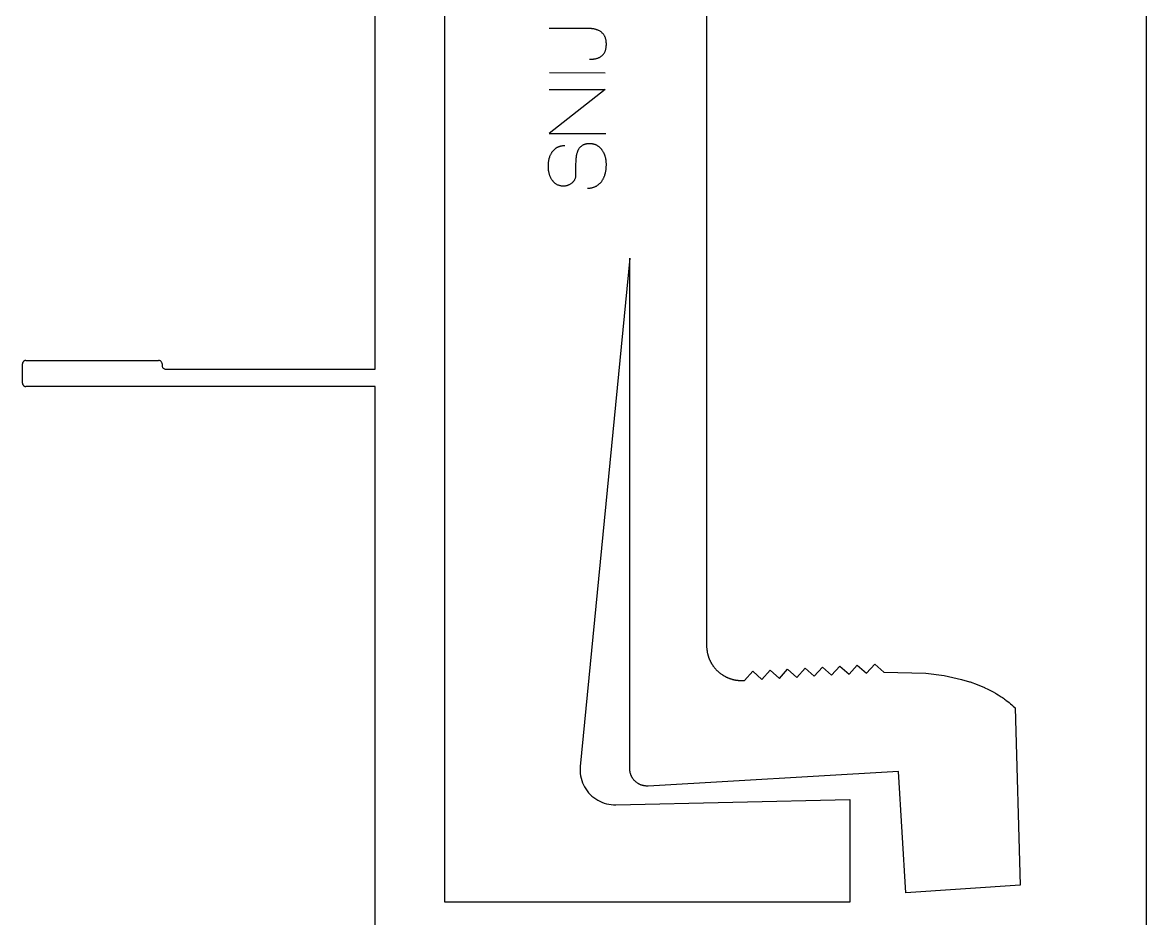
# Model space of a CAD drawing. Extents: x -148 to 148, y -92 to 92.
# Drawn here: x 83.6 to 148, y -50.5 to 0.9 of the extents above; entities that cross this region are included whole.
import ezdxf

# ---------------------------------------------------------------- set-up
doc = ezdxf.new("R2010")
doc.units = 0
doc.header["$MEASUREMENT"] = 0
doc.layers.get('0').update_dxf_attribs({"linetype": 'CONTINUOUS'})

msp = doc.modelspace()

# ---------------------------------------------------------------- linework, layer by layer
for p, q in [((147.999, -92), (147.999, 92)), ((107.793, 0), (107.793, 49.54)), ((103.793, -19), (103.793, 19)), ((122.793, 12.653), (122.793, 0)), ((115.998, 0.516), (113.763, 0.516)), ((116.031, 0.515), (115.998, 0.516)), ((116.064, 0.514), (116.031, 0.515)), ((116.096, 0.512), (116.064, 0.514)), ((116.127, 0.51), (116.096, 0.512)), ((116.158, 0.508), (116.127, 0.51)), ((116.189, 0.505), (116.158, 0.508)), ((116.219, 0.502), (116.189, 0.505)), ((116.248, 0.498), (116.219, 0.502)), ((116.277, 0.494), (116.248, 0.498)), ((116.305, 0.489), (116.277, 0.494)), ((116.333, 0.484), (116.305, 0.489)), ((116.36, 0.479), (116.333, 0.484)), ((116.387, 0.473), (116.36, 0.479)), ((116.413, 0.466), (116.387, 0.473)), ((116.439, 0.46), (116.413, 0.466)), ((116.464, 0.452), (116.439, 0.46)), ((116.489, 0.445), (116.464, 0.452)), ((116.524, 0.432), (116.489, 0.445)), ((116.559, 0.419), (116.524, 0.432)), ((116.593, 0.405), (116.559, 0.419)), ((116.625, 0.389), (116.593, 0.405)), ((116.656, 0.373), (116.625, 0.389)), ((116.686, 0.356), (116.656, 0.373)), ((116.715, 0.337), (116.686, 0.356)), ((116.743, 0.318), (116.715, 0.337)), ((116.769, 0.298), (116.743, 0.318)), ((116.794, 0.276), (116.769, 0.298)), ((116.818, 0.254), (116.794, 0.276)), ((116.841, 0.231), (116.818, 0.254)), ((116.863, 0.206), (116.841, 0.231)), ((116.883, 0.181), (116.863, 0.206)), ((116.902, 0.155), (116.883, 0.181)), ((116.921, 0.128), (116.902, 0.155)), ((116.937, 0.1), (116.921, 0.128)), ((116.953, 0.07), (116.937, 0.1)), ((116.968, 0.04), (116.953, 0.07)), ((116.981, 0.009), (116.968, 0.04)), ((116.993, -0.023), (116.981, 0.009)), ((107.793, -49.54), (107.793, 0)), ((117.004, -0.056), (116.993, -0.023)), ((117.014, -0.091), (117.004, -0.056)), ((117.022, -0.126), (117.014, -0.091)), ((117.02, -0.661), (117.027, -0.627)), ((117.03, -0.162), (117.022, -0.126)), ((117.027, -0.627), (117.033, -0.591)), ((117.036, -0.199), (117.03, -0.162)), ((117.033, -0.591), (117.039, -0.555)), ((117.039, -0.224), (117.036, -0.199)), ((117.042, -0.25), (117.039, -0.224)), ((117.039, -0.555), (117.043, -0.517)), ((117.044, -0.276), (117.042, -0.25)), ((117.043, -0.517), (117.045, -0.492)), ((117.046, -0.303), (117.044, -0.276)), ((117.045, -0.492), (117.046, -0.466)), ((117.048, -0.33), (117.046, -0.303)), ((117.046, -0.466), (117.048, -0.44)), ((117.048, -0.358), (117.048, -0.33)), ((117.049, -0.385), (117.048, -0.358)), ((117.048, -0.413), (117.049, -0.385)), ((117.048, -0.44), (117.048, -0.413)), ((122.793, 0), (122.793, -12.653)), ((116.077, -1.248), (116.107, -1.248)), ((116.107, -1.248), (116.137, -1.248)), ((116.137, -1.248), (116.166, -1.247)), ((116.166, -1.247), (116.195, -1.247)), ((116.195, -1.247), (116.223, -1.245)), ((116.223, -1.245), (116.251, -1.243)), ((116.251, -1.243), (116.278, -1.241)), ((116.278, -1.241), (116.305, -1.238)), ((116.305, -1.238), (116.331, -1.235)), ((116.331, -1.235), (116.357, -1.231)), ((116.357, -1.231), (116.382, -1.227)), ((116.382, -1.227), (116.419, -1.22)), ((116.419, -1.22), (116.456, -1.213)), ((116.456, -1.213), (116.491, -1.204)), ((116.491, -1.204), (116.525, -1.194)), ((116.525, -1.194), (116.557, -1.183)), ((116.557, -1.183), (116.589, -1.171)), ((116.589, -1.171), (116.62, -1.158)), ((116.62, -1.158), (116.65, -1.144)), ((116.65, -1.144), (116.678, -1.13)), ((116.678, -1.13), (116.706, -1.114)), ((116.706, -1.114), (116.733, -1.097)), ((116.733, -1.097), (116.758, -1.079)), ((116.758, -1.079), (116.782, -1.061)), ((116.782, -1.061), (116.806, -1.041)), ((116.806, -1.041), (116.828, -1.02)), ((116.828, -1.02), (116.849, -0.999)), ((116.849, -0.999), (116.869, -0.976)), ((116.869, -0.976), (116.888, -0.952)), ((116.888, -0.952), (116.906, -0.928)), ((116.906, -0.928), (116.923, -0.902)), ((116.923, -0.902), (116.939, -0.875)), ((116.939, -0.875), (116.954, -0.848)), ((116.954, -0.848), (116.967, -0.819)), ((116.967, -0.819), (116.98, -0.79)), ((116.98, -0.79), (116.992, -0.759)), ((116.992, -0.759), (117.002, -0.727)), ((117.002, -0.727), (117.012, -0.695)), ((117.012, -0.695), (117.02, -0.661)), ((113.783, -2.011), (116.99, -2.022)), ((116.99, -2.986), (113.763, -5.511)), ((113.78, -2.986), (116.99, -2.986)), ((113.763, -5.511), (117.01, -5.511)), ((114.034, -6.448), (114.052, -6.43)), ((114.052, -6.43), (114.071, -6.412)), ((114.071, -6.412), (114.09, -6.395)), ((114.09, -6.395), (114.11, -6.379)), ((114.11, -6.379), (114.13, -6.363)), ((114.13, -6.363), (114.151, -6.348)), ((114.151, -6.348), (114.172, -6.333)), ((114.172, -6.333), (114.194, -6.319)), ((114.194, -6.319), (114.216, -6.306)), ((114.216, -6.306), (114.239, -6.294)), ((114.239, -6.294), (114.262, -6.282)), ((114.262, -6.282), (114.286, -6.271)), ((114.286, -6.271), (114.31, -6.26)), ((114.31, -6.26), (114.335, -6.25)), ((114.335, -6.25), (114.36, -6.241)), ((114.36, -6.241), (114.386, -6.233)), ((114.386, -6.233), (114.412, -6.225)), ((114.412, -6.225), (114.439, -6.218)), ((114.439, -6.218), (114.466, -6.211)), ((114.466, -6.211), (114.493, -6.205)), ((114.493, -6.205), (114.521, -6.2)), ((114.521, -6.2), (114.55, -6.195)), ((114.55, -6.195), (114.579, -6.192)), ((114.579, -6.192), (114.608, -6.188)), ((114.608, -6.188), (114.638, -6.186)), ((114.638, -6.186), (114.669, -6.184)), ((115.447, -6.422), (115.435, -6.444)), ((115.46, -6.4), (115.447, -6.422)), ((115.477, -6.373), (115.46, -6.4)), ((115.495, -6.348), (115.477, -6.373)), ((115.514, -6.324), (115.495, -6.348)), ((115.534, -6.301), (115.514, -6.324)), ((115.555, -6.279), (115.534, -6.301)), ((115.576, -6.259), (115.555, -6.279)), ((115.599, -6.239), (115.576, -6.259)), ((115.622, -6.221), (115.599, -6.239)), ((115.646, -6.204), (115.622, -6.221)), ((115.671, -6.188), (115.646, -6.204)), ((115.697, -6.173), (115.671, -6.188)), ((115.724, -6.16), (115.697, -6.173)), ((115.751, -6.147), (115.724, -6.16)), ((115.78, -6.136), (115.751, -6.147)), ((115.809, -6.126), (115.78, -6.136)), ((115.839, -6.117), (115.809, -6.126)), ((115.864, -6.111), (115.839, -6.117)), ((115.889, -6.105), (115.864, -6.111)), ((115.915, -6.1), (115.889, -6.105)), ((115.942, -6.096), (115.915, -6.1)), ((115.969, -6.093), (115.942, -6.096)), ((115.997, -6.09), (115.969, -6.093)), ((116.025, -6.088), (115.997, -6.09)), ((116.053, -6.087), (116.025, -6.088)), ((116.083, -6.087), (116.053, -6.087)), ((116.112, -6.087), (116.083, -6.087)), ((116.14, -6.088), (116.112, -6.087)), ((116.168, -6.09), (116.14, -6.088)), ((116.196, -6.093), (116.168, -6.09)), ((116.224, -6.096), (116.196, -6.093)), ((116.251, -6.1), (116.224, -6.096)), ((116.277, -6.105), (116.251, -6.1)), ((116.303, -6.11), (116.277, -6.105)), ((116.329, -6.117), (116.303, -6.11)), ((116.355, -6.124), (116.329, -6.117)), ((116.38, -6.131), (116.355, -6.124)), ((116.404, -6.14), (116.38, -6.131)), ((116.428, -6.149), (116.404, -6.14)), ((116.452, -6.159), (116.428, -6.149)), ((116.476, -6.169), (116.452, -6.159)), ((116.499, -6.18), (116.476, -6.169)), ((116.521, -6.193), (116.499, -6.18)), ((116.544, -6.205), (116.521, -6.193)), ((116.565, -6.219), (116.544, -6.205)), ((116.587, -6.233), (116.565, -6.219)), ((116.608, -6.248), (116.587, -6.233)), ((116.629, -6.264), (116.608, -6.248)), ((116.649, -6.28), (116.629, -6.264)), ((116.669, -6.297), (116.649, -6.28)), ((116.688, -6.315), (116.669, -6.297)), ((116.707, -6.334), (116.688, -6.315)), ((116.726, -6.353), (116.707, -6.334)), ((116.744, -6.373), (116.726, -6.353)), ((116.762, -6.394), (116.744, -6.373)), ((116.78, -6.416), (116.762, -6.394)), ((116.797, -6.438), (116.78, -6.416)), ((116.813, -6.461), (116.797, -6.438)), ((113.745, -7.087), (113.75, -7.059)), ((113.75, -7.059), (113.754, -7.032)), ((113.754, -7.032), (113.76, -7.004)), ((113.76, -7.004), (113.766, -6.977)), ((113.766, -6.977), (113.772, -6.951)), ((113.772, -6.951), (113.778, -6.925)), ((113.778, -6.925), (113.785, -6.899)), ((113.785, -6.899), (113.793, -6.874)), ((113.793, -6.874), (113.801, -6.849)), ((113.801, -6.849), (113.809, -6.825)), ((113.809, -6.825), (113.818, -6.801)), ((113.818, -6.801), (113.831, -6.765)), ((113.831, -6.765), (113.846, -6.731)), ((113.846, -6.731), (113.862, -6.697)), ((113.862, -6.697), (113.879, -6.665)), ((113.879, -6.665), (113.896, -6.633)), ((113.896, -6.633), (113.915, -6.602)), ((113.915, -6.602), (113.934, -6.572)), ((113.934, -6.572), (113.949, -6.551)), ((113.949, -6.551), (113.965, -6.529)), ((113.965, -6.529), (113.981, -6.508)), ((113.981, -6.508), (113.998, -6.487)), ((113.998, -6.487), (114.016, -6.468)), ((114.016, -6.468), (114.034, -6.448)), ((115.295, -7.058), (115.293, -7.088)), ((115.297, -7.028), (115.295, -7.058)), ((115.299, -6.999), (115.297, -7.028)), ((115.302, -6.97), (115.299, -6.999)), ((115.304, -6.942), (115.302, -6.97)), ((115.307, -6.914), (115.304, -6.942)), ((115.311, -6.887), (115.307, -6.914)), ((115.314, -6.86), (115.311, -6.887)), ((115.318, -6.834), (115.314, -6.86)), ((115.322, -6.808), (115.318, -6.834)), ((115.326, -6.783), (115.322, -6.808)), ((115.336, -6.734), (115.326, -6.783)), ((115.346, -6.687), (115.336, -6.734)), ((115.358, -6.643), (115.346, -6.687)), ((115.367, -6.611), (115.358, -6.643)), ((115.377, -6.58), (115.367, -6.611)), ((115.388, -6.55), (115.377, -6.58)), ((115.399, -6.521), (115.388, -6.55)), ((115.41, -6.494), (115.399, -6.521)), ((115.423, -6.468), (115.41, -6.494)), ((115.435, -6.444), (115.423, -6.468)), ((116.835, -6.492), (116.813, -6.461)), ((116.855, -6.524), (116.835, -6.492)), ((116.875, -6.557), (116.855, -6.524)), ((116.893, -6.59), (116.875, -6.557)), ((116.905, -6.613), (116.893, -6.59)), ((116.916, -6.636), (116.905, -6.613)), ((116.927, -6.659), (116.916, -6.636)), ((116.937, -6.682), (116.927, -6.659)), ((116.947, -6.706), (116.937, -6.682)), ((116.957, -6.73), (116.947, -6.706)), ((116.966, -6.755), (116.957, -6.73)), ((116.974, -6.779), (116.966, -6.755)), ((116.982, -6.804), (116.974, -6.779)), ((116.99, -6.829), (116.982, -6.804)), ((116.997, -6.855), (116.99, -6.829)), ((117.004, -6.881), (116.997, -6.855)), ((117.01, -6.907), (117.004, -6.881)), ((117.016, -6.933), (117.01, -6.907)), ((117.021, -6.96), (117.016, -6.933)), ((117.026, -6.987), (117.021, -6.96)), ((117.03, -7.014), (117.026, -6.987)), ((117.034, -7.042), (117.03, -7.014)), ((117.037, -7.07), (117.034, -7.042)), ((117.04, -7.098), (117.037, -7.07)), ((113.724, -7.357), (113.725, -7.325)), ((113.724, -7.389), (113.724, -7.357)), ((113.724, -7.417), (113.724, -7.389)), ((113.725, -7.445), (113.724, -7.417)), ((113.725, -7.325), (113.726, -7.294)), ((113.726, -7.473), (113.725, -7.445)), ((113.726, -7.294), (113.727, -7.263)), ((113.727, -7.5), (113.726, -7.473)), ((113.727, -7.263), (113.729, -7.233)), ((113.729, -7.528), (113.727, -7.5)), ((113.729, -7.233), (113.732, -7.203)), ((113.731, -7.554), (113.729, -7.528)), ((113.734, -7.581), (113.731, -7.554)), ((113.732, -7.203), (113.734, -7.174)), ((113.734, -7.174), (113.738, -7.144)), ((113.737, -7.608), (113.734, -7.581)), ((113.74, -7.634), (113.737, -7.608)), ((113.738, -7.144), (113.741, -7.116)), ((113.744, -7.659), (113.74, -7.634)), ((113.741, -7.116), (113.745, -7.087)), ((113.748, -7.685), (113.744, -7.659)), ((113.755, -7.723), (113.748, -7.685)), ((113.763, -7.76), (113.755, -7.723)), ((115.289, -7.215), (115.288, -7.896)), ((115.291, -7.151), (115.289, -7.215)), ((115.292, -7.119), (115.291, -7.151)), ((115.293, -7.088), (115.292, -7.119)), ((117.001, -7.738), (117.008, -7.708)), ((117.008, -7.708), (117.014, -7.677)), ((117.014, -7.677), (117.019, -7.645)), ((117.019, -7.645), (117.024, -7.614)), ((117.024, -7.614), (117.029, -7.582)), ((117.029, -7.582), (117.033, -7.549)), ((117.033, -7.549), (117.037, -7.516)), ((117.037, -7.516), (117.04, -7.483)), ((117.043, -7.126), (117.04, -7.098)), ((117.04, -7.483), (117.043, -7.449)), ((117.045, -7.155), (117.043, -7.126)), ((117.043, -7.449), (117.045, -7.414)), ((117.047, -7.184), (117.045, -7.155)), ((117.045, -7.414), (117.046, -7.38)), ((117.046, -7.38), (117.048, -7.345)), ((117.048, -7.213), (117.047, -7.184)), ((117.048, -7.243), (117.048, -7.213)), ((117.049, -7.273), (117.048, -7.243)), ((117.048, -7.309), (117.049, -7.273)), ((117.048, -7.345), (117.048, -7.309)), ((113.772, -7.796), (113.763, -7.76)), ((113.782, -7.832), (113.772, -7.796)), ((113.793, -7.868), (113.782, -7.832)), ((113.804, -7.902), (113.793, -7.868)), ((113.817, -7.936), (113.804, -7.902)), ((113.83, -7.97), (113.817, -7.936)), ((113.845, -8.002), (113.83, -7.97)), ((113.86, -8.035), (113.845, -8.002)), ((113.876, -8.066), (113.86, -8.035)), ((113.893, -8.097), (113.876, -8.066)), ((113.911, -8.127), (113.893, -8.097)), ((113.93, -8.157), (113.911, -8.127)), ((113.945, -8.179), (113.93, -8.157)), ((113.961, -8.201), (113.945, -8.179)), ((113.977, -8.221), (113.961, -8.201)), ((113.993, -8.242), (113.977, -8.221)), ((114.01, -8.261), (113.993, -8.242)), ((114.035, -8.289), (114.01, -8.261)), ((114.062, -8.315), (114.035, -8.289)), ((114.089, -8.339), (114.062, -8.315)), ((114.118, -8.362), (114.089, -8.339)), ((114.147, -8.384), (114.118, -8.362)), ((115.035, -8.367), (115.008, -8.387)), ((115.061, -8.346), (115.035, -8.367)), ((115.081, -8.329), (115.061, -8.346)), ((115.101, -8.311), (115.081, -8.329)), ((115.119, -8.292), (115.101, -8.311)), ((115.137, -8.274), (115.119, -8.292)), ((115.159, -8.248), (115.137, -8.274)), ((115.179, -8.222), (115.159, -8.248)), ((115.198, -8.195), (115.179, -8.222)), ((115.215, -8.168), (115.198, -8.195)), ((115.23, -8.14), (115.215, -8.168)), ((115.243, -8.112), (115.23, -8.14)), ((115.255, -8.083), (115.243, -8.112)), ((115.265, -8.053), (115.255, -8.083)), ((115.273, -8.023), (115.265, -8.053)), ((115.279, -7.992), (115.273, -8.023)), ((115.284, -7.961), (115.279, -7.992)), ((115.287, -7.929), (115.284, -7.961)), ((115.288, -7.896), (115.287, -7.929)), ((116.664, -8.374), (116.685, -8.353)), ((116.685, -8.353), (116.706, -8.331)), ((116.706, -8.331), (116.726, -8.309)), ((116.726, -8.309), (116.745, -8.286)), ((116.745, -8.286), (116.764, -8.262)), ((116.764, -8.262), (116.783, -8.237)), ((116.783, -8.237), (116.801, -8.212)), ((116.801, -8.212), (116.816, -8.189)), ((116.816, -8.189), (116.831, -8.166)), ((116.831, -8.166), (116.845, -8.142)), ((116.845, -8.142), (116.859, -8.118)), ((116.859, -8.118), (116.872, -8.094)), ((116.872, -8.094), (116.885, -8.069)), ((116.885, -8.069), (116.897, -8.044)), ((116.897, -8.044), (116.909, -8.018)), ((116.909, -8.018), (116.921, -7.992)), ((116.921, -7.992), (116.931, -7.966)), ((116.931, -7.966), (116.942, -7.939)), ((116.942, -7.939), (116.952, -7.911)), ((116.952, -7.911), (116.961, -7.884)), ((116.961, -7.884), (116.97, -7.855)), ((116.97, -7.855), (116.979, -7.827)), ((116.979, -7.827), (116.987, -7.797)), ((116.987, -7.797), (116.994, -7.768)), ((116.994, -7.768), (117.001, -7.738)), ((114.176, -8.404), (114.147, -8.384)), ((114.207, -8.422), (114.176, -8.404)), ((114.239, -8.439), (114.207, -8.422)), ((114.271, -8.454), (114.239, -8.439)), ((114.304, -8.467), (114.271, -8.454)), ((114.338, -8.479), (114.304, -8.467)), ((114.373, -8.489), (114.338, -8.479)), ((114.409, -8.498), (114.373, -8.489)), ((114.445, -8.505), (114.409, -8.498)), ((114.482, -8.511), (114.445, -8.505)), ((114.508, -8.514), (114.482, -8.511)), ((114.534, -8.516), (114.508, -8.514)), ((114.56, -8.517), (114.534, -8.516)), ((114.586, -8.518), (114.56, -8.517)), ((114.624, -8.517), (114.586, -8.518)), ((114.656, -8.516), (114.624, -8.517)), ((114.687, -8.513), (114.656, -8.516)), ((114.718, -8.508), (114.687, -8.513)), ((114.749, -8.502), (114.718, -8.508)), ((114.78, -8.495), (114.749, -8.502)), ((114.81, -8.486), (114.78, -8.495)), ((114.839, -8.476), (114.81, -8.486)), ((114.868, -8.465), (114.839, -8.476)), ((114.897, -8.452), (114.868, -8.465)), ((114.925, -8.438), (114.897, -8.452)), ((114.953, -8.422), (114.925, -8.438)), ((114.981, -8.405), (114.953, -8.422)), ((115.008, -8.387), (114.981, -8.405)), ((115.961, -8.64), (115.995, -8.639)), ((115.995, -8.639), (116.029, -8.637)), ((116.029, -8.637), (116.063, -8.634)), ((116.063, -8.634), (116.096, -8.63)), ((116.096, -8.63), (116.128, -8.626)), ((116.128, -8.626), (116.16, -8.621)), ((116.16, -8.621), (116.191, -8.615)), ((116.191, -8.615), (116.222, -8.608)), ((116.222, -8.608), (116.252, -8.6)), ((116.252, -8.6), (116.282, -8.592)), ((116.282, -8.592), (116.311, -8.583)), ((116.311, -8.583), (116.34, -8.573)), ((116.34, -8.573), (116.368, -8.562)), ((116.368, -8.562), (116.396, -8.551)), ((116.396, -8.551), (116.423, -8.539)), ((116.423, -8.539), (116.449, -8.526)), ((116.449, -8.526), (116.475, -8.512)), ((116.475, -8.512), (116.501, -8.497)), ((116.501, -8.497), (116.526, -8.482)), ((116.526, -8.482), (116.55, -8.466)), ((116.55, -8.466), (116.574, -8.449)), ((116.574, -8.449), (116.597, -8.431)), ((116.597, -8.431), (116.62, -8.413)), ((116.62, -8.413), (116.642, -8.394)), ((116.642, -8.394), (116.664, -8.374)), ((118.388, -12.653), (115.554, -41.759)), ((118.388, -39.882), (118.388, -12.653)), ((122.793, -12.653), (122.793, -34.586)), ((83.595, -18.672), (83.593, -18.7)), ((83.601, -18.644), (83.595, -18.672)), ((83.611, -18.617), (83.601, -18.644)), ((83.625, -18.592), (83.611, -18.617)), ((83.642, -18.569), (83.625, -18.592)), ((83.662, -18.549), (83.642, -18.569)), ((83.685, -18.532), (83.662, -18.549)), ((83.71, -18.518), (83.685, -18.532)), ((83.737, -18.508), (83.71, -18.518)), ((83.765, -18.502), (83.737, -18.508)), ((83.793, -18.5), (83.765, -18.502)), ((83.793, -18.5), (91.393, -18.5)), ((91.422, -18.502), (91.393, -18.5)), ((91.449, -18.508), (91.422, -18.502)), ((91.476, -18.518), (91.449, -18.508)), ((91.501, -18.532), (91.476, -18.518)), ((91.524, -18.549), (91.501, -18.532)), ((91.544, -18.569), (91.524, -18.549)), ((91.561, -18.592), (91.544, -18.569)), ((91.575, -18.617), (91.561, -18.592)), ((91.585, -18.644), (91.575, -18.617)), ((91.591, -18.672), (91.585, -18.644)), ((91.593, -18.7), (91.591, -18.672)), ((83.593, -19.8), (83.593, -18.7)), ((91.593, -18.7), (91.593, -18.8)), ((91.593, -18.8), (91.595, -18.828)), ((91.595, -18.828), (91.601, -18.856)), ((91.601, -18.856), (91.611, -18.883)), ((91.611, -18.883), (91.625, -18.908)), ((91.625, -18.908), (91.642, -18.931)), ((91.642, -18.931), (91.662, -18.951)), ((91.662, -18.951), (91.685, -18.968)), ((91.685, -18.968), (91.71, -18.982)), ((91.71, -18.982), (91.737, -18.992)), ((91.737, -18.992), (91.765, -18.998)), ((91.765, -18.998), (91.793, -19)), ((91.793, -19), (103.793, -19)), ((83.593, -19.8), (83.595, -19.828)), ((83.595, -19.828), (83.601, -19.856)), ((83.601, -19.856), (83.611, -19.883)), ((83.611, -19.883), (83.625, -19.908)), ((83.625, -19.908), (83.642, -19.931)), ((83.642, -19.931), (83.662, -19.951)), ((83.662, -19.951), (83.685, -19.968)), ((83.685, -19.968), (83.71, -19.982)), ((83.71, -19.982), (83.737, -19.992)), ((83.737, -19.992), (83.765, -19.998)), ((83.765, -19.998), (83.793, -20)), ((103.793, -20), (83.793, -20)), ((103.793, -60), (103.793, -20)), ((122.793, -34.586), (122.793, -34.836)), ((122.793, -34.836), (122.794, -34.886)), ((122.794, -34.886), (122.796, -34.936)), ((122.796, -34.936), (122.799, -34.986)), ((122.799, -34.986), (122.803, -35.036)), ((122.803, -35.036), (122.809, -35.086)), ((122.809, -35.086), (122.816, -35.136)), ((122.816, -35.136), (122.82, -35.161)), ((122.82, -35.161), (122.824, -35.187)), ((122.824, -35.187), (122.829, -35.212)), ((122.829, -35.212), (122.834, -35.237)), ((122.834, -35.237), (122.839, -35.262)), ((122.839, -35.262), (122.844, -35.287)), ((122.844, -35.287), (122.85, -35.312)), ((122.85, -35.312), (122.857, -35.336)), ((122.857, -35.336), (122.863, -35.361)), ((122.863, -35.361), (122.87, -35.386)), ((122.87, -35.386), (122.877, -35.411)), ((122.877, -35.411), (122.885, -35.435)), ((122.885, -35.435), (122.893, -35.46)), ((122.893, -35.46), (122.901, -35.484)), ((122.901, -35.484), (122.91, -35.509)), ((122.91, -35.509), (122.918, -35.533)), ((122.918, -35.533), (122.927, -35.557)), ((122.927, -35.557), (122.937, -35.581)), ((122.937, -35.581), (122.947, -35.605)), ((122.947, -35.605), (122.957, -35.629)), ((122.957, -35.629), (122.967, -35.652)), ((122.967, -35.652), (122.978, -35.676)), ((122.978, -35.676), (122.989, -35.699)), ((122.989, -35.699), (123, -35.722)), ((123, -35.722), (123.012, -35.745)), ((123.012, -35.745), (123.024, -35.768)), ((123.024, -35.768), (123.036, -35.791)), ((123.036, -35.791), (123.048, -35.813)), ((123.048, -35.813), (123.061, -35.836)), ((123.061, -35.836), (123.074, -35.858)), ((123.074, -35.858), (123.087, -35.88)), ((123.087, -35.88), (123.101, -35.902)), ((123.101, -35.902), (123.114, -35.923)), ((123.114, -35.923), (123.128, -35.945)), ((123.128, -35.945), (123.143, -35.966)), ((123.143, -35.966), (123.157, -35.987)), ((123.157, -35.987), (123.172, -36.008)), ((123.172, -36.008), (123.187, -36.028)), ((123.187, -36.028), (123.203, -36.049)), ((123.203, -36.049), (123.218, -36.069)), ((129.958, -36.538), (130.428, -36.01)), ((130.428, -36.01), (130.956, -36.48)), ((130.956, -36.48), (131.426, -35.951)), ((131.426, -35.951), (131.955, -36.421)), ((131.955, -36.421), (132.425, -35.893)), ((132.425, -35.893), (132.953, -36.363)), ((123.218, -36.069), (123.25, -36.108)), ((123.25, -36.108), (123.282, -36.147)), ((123.282, -36.147), (123.316, -36.185)), ((123.316, -36.185), (123.35, -36.221)), ((123.35, -36.221), (123.385, -36.257)), ((123.385, -36.257), (123.421, -36.291)), ((123.421, -36.291), (123.457, -36.325)), ((123.457, -36.325), (123.495, -36.358)), ((123.495, -36.358), (123.533, -36.39)), ((123.533, -36.39), (123.573, -36.421)), ((123.573, -36.421), (123.613, -36.451)), ((123.613, -36.451), (123.655, -36.481)), ((123.655, -36.481), (123.676, -36.495)), ((123.676, -36.495), (123.697, -36.509)), ((123.697, -36.509), (123.718, -36.523)), ((123.718, -36.523), (123.74, -36.536)), ((123.74, -36.536), (123.762, -36.55)), ((123.762, -36.55), (123.784, -36.563)), ((123.784, -36.563), (123.806, -36.576)), ((123.806, -36.576), (123.828, -36.588)), ((123.828, -36.588), (123.851, -36.6)), ((123.851, -36.6), (123.873, -36.612)), ((123.873, -36.612), (123.896, -36.624)), ((123.896, -36.624), (123.919, -36.635)), ((123.919, -36.635), (123.943, -36.647)), ((123.943, -36.647), (123.966, -36.657)), ((123.966, -36.657), (123.99, -36.668)), ((123.99, -36.668), (124.013, -36.678)), ((124.013, -36.678), (124.037, -36.688)), ((124.037, -36.688), (124.061, -36.698)), ((124.061, -36.698), (124.085, -36.707)), ((124.085, -36.707), (124.109, -36.716)), ((124.967, -36.83), (125.437, -36.301)), ((125.437, -36.301), (125.965, -36.771)), ((125.965, -36.771), (126.435, -36.243)), ((126.435, -36.243), (126.963, -36.713)), ((126.963, -36.713), (127.433, -36.185)), ((127.433, -36.185), (127.961, -36.655)), ((127.961, -36.655), (128.431, -36.126)), ((128.431, -36.126), (128.96, -36.596)), ((128.96, -36.596), (129.43, -36.068)), ((129.43, -36.068), (129.958, -36.538)), ((132.953, -36.363), (135.35, -36.417)), ((135.35, -36.417), (136.412, -36.557)), ((136.412, -36.557), (137.396, -36.773)), ((124.109, -36.716), (124.134, -36.724)), ((124.134, -36.724), (124.158, -36.733)), ((124.158, -36.733), (124.183, -36.741)), ((124.183, -36.741), (124.207, -36.749)), ((124.207, -36.749), (124.232, -36.756)), ((124.232, -36.756), (124.257, -36.763)), ((124.257, -36.763), (124.282, -36.77)), ((124.282, -36.77), (124.307, -36.776)), ((124.307, -36.776), (124.332, -36.782)), ((124.332, -36.782), (124.357, -36.788)), ((124.357, -36.788), (124.382, -36.794)), ((124.382, -36.794), (124.407, -36.799)), ((124.407, -36.799), (124.432, -36.803)), ((124.432, -36.803), (124.457, -36.808)), ((124.457, -36.808), (124.483, -36.812)), ((124.483, -36.812), (124.508, -36.816)), ((124.508, -36.816), (124.533, -36.819)), ((124.533, -36.819), (124.558, -36.823)), ((124.558, -36.823), (124.584, -36.825)), ((124.584, -36.825), (124.609, -36.828)), ((124.609, -36.828), (124.66, -36.832)), ((124.66, -36.832), (124.71, -36.835)), ((124.71, -36.835), (124.76, -36.836)), ((124.76, -36.836), (124.81, -36.836)), ((124.81, -36.836), (124.86, -36.835)), ((124.86, -36.835), (124.91, -36.833)), ((124.91, -36.833), (124.967, -36.83)), ((137.396, -36.773), (137.855, -36.91)), ((137.855, -36.91), (137.886, -36.92)), ((137.886, -36.92), (138.3, -37.068)), ((138.3, -37.068), (138.712, -37.241)), ((138.712, -37.241), (138.738, -37.253)), ((138.738, -37.253), (138.914, -37.337)), ((138.914, -37.337), (139.105, -37.434)), ((139.105, -37.434), (139.214, -37.493)), ((139.214, -37.493), (139.347, -37.568)), ((139.347, -37.568), (139.412, -37.607)), ((139.412, -37.607), (139.494, -37.656)), ((139.494, -37.656), (139.607, -37.727)), ((139.607, -37.727), (139.67, -37.769)), ((139.67, -37.769), (139.738, -37.814)), ((139.738, -37.814), (139.797, -37.855)), ((139.797, -37.855), (139.855, -37.896)), ((139.855, -37.896), (139.92, -37.944)), ((139.92, -37.944), (139.962, -37.974)), ((139.962, -37.974), (140.045, -38.037)), ((140.045, -38.037), (140.126, -38.101)), ((140.126, -38.101), (140.206, -38.166)), ((140.206, -38.166), (140.284, -38.233)), ((140.284, -38.233), (140.362, -38.3)), ((140.362, -38.3), (140.475, -38.404)), ((140.475, -38.404), (140.767, -48.565)), ((118.388, -41.882), (118.388, -39.882)), ((115.554, -41.759), (115.546, -41.894)), ((115.546, -41.894), (115.546, -42.029)), ((115.546, -42.029), (115.556, -42.164)), ((115.556, -42.164), (115.575, -42.298)), ((115.575, -42.298), (115.603, -42.43)), ((115.603, -42.43), (115.64, -42.56)), ((118.389, -41.92), (118.388, -41.882)), ((118.391, -41.957), (118.389, -41.92)), ((118.395, -41.995), (118.391, -41.957)), ((118.4, -42.032), (118.395, -41.995)), ((118.404, -42.057), (118.4, -42.032)), ((118.409, -42.082), (118.404, -42.057)), ((118.414, -42.107), (118.409, -42.082)), ((118.42, -42.132), (118.414, -42.107)), ((118.427, -42.157), (118.42, -42.132)), ((118.434, -42.182), (118.427, -42.157)), ((118.442, -42.206), (118.434, -42.182)), ((118.451, -42.23), (118.442, -42.206)), ((118.46, -42.255), (118.451, -42.23)), ((118.47, -42.278), (118.46, -42.255)), ((118.481, -42.302), (118.47, -42.278)), ((118.492, -42.325), (118.481, -42.302)), ((118.504, -42.348), (118.492, -42.325)), ((118.516, -42.371), (118.504, -42.348)), ((118.529, -42.393), (118.516, -42.371)), ((118.542, -42.415), (118.529, -42.393)), ((118.556, -42.437), (118.542, -42.415)), ((118.57, -42.458), (118.556, -42.437)), ((118.585, -42.478), (118.57, -42.458)), ((118.601, -42.499), (118.585, -42.478)), ((118.625, -42.528), (118.601, -42.499)), ((133.79, -42.043), (119.447, -42.881)), ((134.199, -49.003), (133.79, -42.043)), ((115.64, -42.56), (115.685, -42.688)), ((115.685, -42.688), (115.739, -42.812)), ((115.739, -42.812), (115.801, -42.932)), ((115.801, -42.932), (115.871, -43.047)), ((115.871, -43.047), (115.949, -43.158)), ((118.65, -42.556), (118.625, -42.528)), ((118.676, -42.584), (118.65, -42.556)), ((118.702, -42.61), (118.676, -42.584)), ((118.73, -42.635), (118.702, -42.61)), ((118.758, -42.659), (118.73, -42.635)), ((118.788, -42.682), (118.758, -42.659)), ((118.819, -42.704), (118.788, -42.682)), ((118.84, -42.719), (118.819, -42.704)), ((118.862, -42.732), (118.84, -42.719)), ((118.884, -42.745), (118.862, -42.732)), ((118.906, -42.758), (118.884, -42.745)), ((118.929, -42.77), (118.906, -42.758)), ((118.952, -42.782), (118.929, -42.77)), ((118.975, -42.793), (118.952, -42.782)), ((118.998, -42.803), (118.975, -42.793)), ((119.022, -42.813), (118.998, -42.803)), ((119.046, -42.822), (119.022, -42.813)), ((119.071, -42.83), (119.046, -42.822)), ((119.095, -42.838), (119.071, -42.83)), ((119.12, -42.846), (119.095, -42.838)), ((119.145, -42.852), (119.12, -42.846)), ((119.17, -42.858), (119.145, -42.852)), ((119.195, -42.863), (119.17, -42.858)), ((119.22, -42.868), (119.195, -42.863)), ((119.246, -42.872), (119.22, -42.868)), ((119.271, -42.875), (119.246, -42.872)), ((119.296, -42.878), (119.271, -42.875)), ((119.334, -42.881), (119.296, -42.878)), ((119.372, -42.882), (119.334, -42.881)), ((119.409, -42.882), (119.372, -42.882)), ((119.447, -42.881), (119.409, -42.882)), ((115.949, -43.158), (116.034, -43.263)), ((116.034, -43.263), (116.126, -43.362)), ((116.126, -43.362), (116.224, -43.455)), ((116.224, -43.455), (116.329, -43.541)), ((116.329, -43.541), (116.439, -43.619)), ((116.439, -43.619), (116.554, -43.69)), ((116.554, -43.69), (116.674, -43.753)), ((116.674, -43.753), (116.797, -43.808)), ((117.59, -43.952), (130.997, -43.65)), ((130.997, -43.65), (130.997, -49.54)), ((116.797, -43.808), (116.924, -43.854)), ((116.924, -43.854), (117.054, -43.892)), ((117.054, -43.892), (117.186, -43.921)), ((117.186, -43.921), (117.32, -43.94)), ((117.32, -43.94), (117.455, -43.951)), ((117.455, -43.951), (117.59, -43.952)), ((140.767, -48.565), (134.199, -49.003)), ((130.997, -49.54), (107.793, -49.54))]:
    msp.add_line(p, q)

doc.saveas('drawing.dxf')
